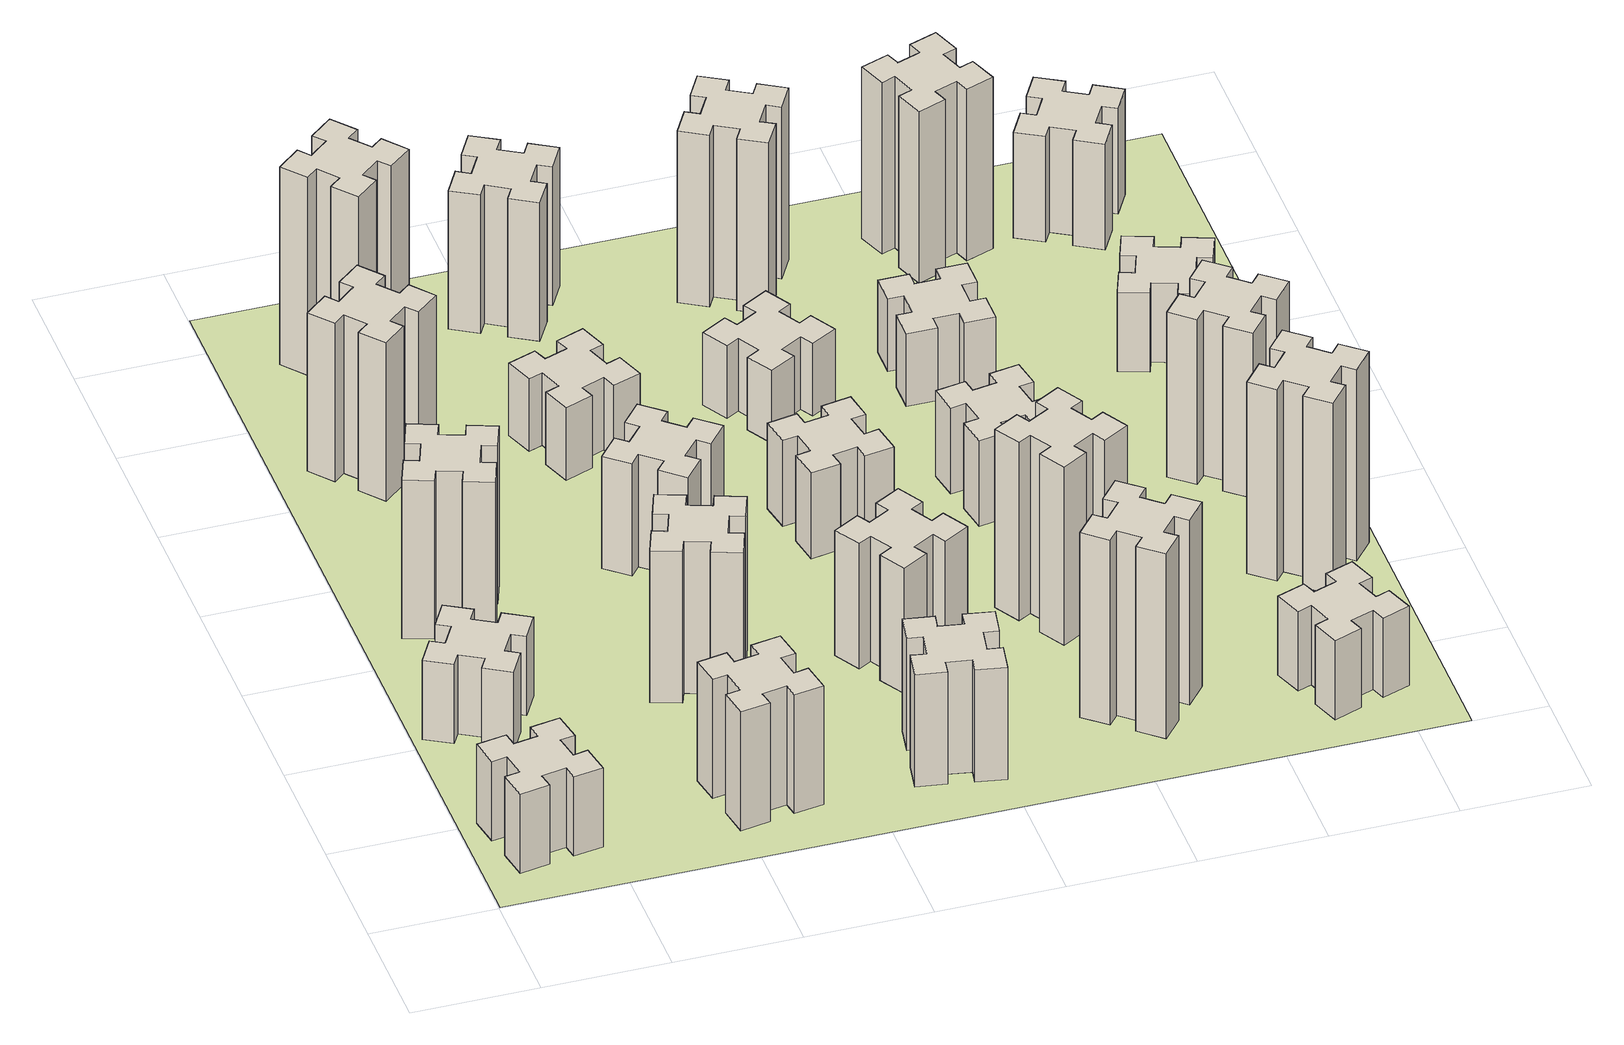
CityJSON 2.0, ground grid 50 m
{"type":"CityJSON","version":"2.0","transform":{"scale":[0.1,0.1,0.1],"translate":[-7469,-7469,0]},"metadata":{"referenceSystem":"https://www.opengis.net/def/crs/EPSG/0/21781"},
"CityObjects":{
"building1":{"type":"Building","attributes":{"class":"1000","function":"1000","usage":"1000","yearOfConstruction":2016,"roofType":"1000","measuredHeight":36,"storeysAboveGround":30,"storeysBelowGround":0},"geometry":[{"type":"Solid","lod":"1","boundaries":[[[[0,1,2,3,4,5,6,7,8,9,10,11,12,13,14,15,16,17,18,19]],[[17,16,20,21]],[[16,15,22,20]],[[15,14,23,22]],[[14,13,24,23]],[[13,12,25,24]],[[12,11,26,25]],[[11,10,27,26]],[[10,9,28,27]],[[9,8,29,28]],[[8,7,30,29]],[[7,6,31,30]],[[6,5,32,31]],[[5,4,33,32]],[[4,3,34,33]],[[3,2,35,34]],[[2,1,36,35]],[[1,0,37,36]],[[0,19,38,37]],[[19,18,39,38]],[[18,17,21,39]],[[24,25,26,27,28,29,30,31,32,33,34,35,36,37,38,39,21,20,22,23]]]]}]},
"building2":{"type":"Building","attributes":{"class":"1000","function":"1000","usage":"1000","yearOfConstruction":2016,"roofType":"1000","measuredHeight":36,"storeysAboveGround":30,"storeysBelowGround":0},"geometry":[{"type":"Solid","lod":"1","boundaries":[[[[40,41,42,43,44,45,46,47,48,49,50,51,52,53,54,55,56,57,58,59]],[[57,56,60,61]],[[56,55,62,60]],[[55,54,63,62]],[[54,53,64,63]],[[53,52,65,64]],[[52,51,66,65]],[[51,50,67,66]],[[50,49,68,67]],[[49,48,69,68]],[[48,47,70,69]],[[47,46,71,70]],[[46,45,72,71]],[[45,44,73,72]],[[44,43,74,73]],[[43,42,75,74]],[[42,41,76,75]],[[41,40,77,76]],[[40,59,78,77]],[[59,58,79,78]],[[58,57,61,79]],[[64,65,66,67,68,69,70,71,72,73,74,75,76,77,78,79,61,60,62,63]]]]}]},
"building3":{"type":"Building","attributes":{"class":"1000","function":"1000","usage":"1000","yearOfConstruction":2016,"roofType":"1000","measuredHeight":72,"storeysAboveGround":30,"storeysBelowGround":0},"geometry":[{"type":"Solid","lod":"1","boundaries":[[[[80,81,82,83,84,85,86,87,88,89,90,91,92,93,94,95,96,97,98,99]],[[97,96,100,101]],[[96,95,102,100]],[[95,94,103,102]],[[94,93,104,103]],[[93,92,105,104]],[[92,91,106,105]],[[91,90,107,106]],[[90,89,108,107]],[[89,88,109,108]],[[88,87,110,109]],[[87,86,111,110]],[[86,85,112,111]],[[85,84,113,112]],[[84,83,114,113]],[[83,82,115,114]],[[82,81,116,115]],[[81,80,117,116]],[[80,99,118,117]],[[99,98,119,118]],[[98,97,101,119]],[[104,105,106,107,108,109,110,111,112,113,114,115,116,117,118,119,101,100,102,103]]]]}]},
"building4":{"type":"Building","attributes":{"class":"1000","function":"1000","usage":"1000","yearOfConstruction":2016,"roofType":"1000","measuredHeight":72,"storeysAboveGround":30,"storeysBelowGround":0},"geometry":[{"type":"Solid","lod":"1","boundaries":[[[[120,121,122,123,124,125,126,127,128,129,130,131,132,133,134,135,136,137,138,139]],[[137,136,140,141]],[[136,135,142,140]],[[135,134,143,142]],[[134,133,144,143]],[[133,132,145,144]],[[132,131,146,145]],[[131,130,147,146]],[[130,129,148,147]],[[129,128,149,148]],[[128,127,150,149]],[[127,126,151,150]],[[126,125,152,151]],[[125,124,153,152]],[[124,123,154,153]],[[123,122,155,154]],[[122,121,156,155]],[[121,120,157,156]],[[120,139,158,157]],[[139,138,159,158]],[[138,137,141,159]],[[144,145,146,147,148,149,150,151,152,153,154,155,156,157,158,159,141,140,142,143]]]]}]},
"building5":{"type":"Building","attributes":{"class":"1000","function":"1000","usage":"1000","yearOfConstruction":2016,"roofType":"1000","measuredHeight":54,"storeysAboveGround":30,"storeysBelowGround":0},"geometry":[{"type":"Solid","lod":"1","boundaries":[[[[160,161,162,163,164,165,166,167,168,169,170,171,172,173,174,175,176,177,178,179]],[[177,176,180,181]],[[176,175,182,180]],[[175,174,183,182]],[[174,173,184,183]],[[173,172,185,184]],[[172,171,186,185]],[[171,170,187,186]],[[170,169,188,187]],[[169,168,189,188]],[[168,167,190,189]],[[167,166,191,190]],[[166,165,192,191]],[[165,164,193,192]],[[164,163,194,193]],[[163,162,195,194]],[[162,161,196,195]],[[161,160,197,196]],[[160,179,198,197]],[[179,178,199,198]],[[178,177,181,199]],[[184,185,186,187,188,189,190,191,192,193,194,195,196,197,198,199,181,180,182,183]]]]}]},
"building6":{"type":"Building","attributes":{"class":"1000","function":"1000","usage":"1000","yearOfConstruction":2016,"roofType":"1000","measuredHeight":69,"storeysAboveGround":30,"storeysBelowGround":0},"geometry":[{"type":"Solid","lod":"1","boundaries":[[[[200,201,202,203,204,205,206,207,208,209,210,211,212,213,214,215,216,217,218,219]],[[217,216,220,221]],[[216,215,222,220]],[[215,214,223,222]],[[214,213,224,223]],[[213,212,225,224]],[[212,211,226,225]],[[211,210,227,226]],[[210,209,228,227]],[[209,208,229,228]],[[208,207,230,229]],[[207,206,231,230]],[[206,205,232,231]],[[205,204,233,232]],[[204,203,234,233]],[[203,202,235,234]],[[202,201,236,235]],[[201,200,237,236]],[[200,219,238,237]],[[219,218,239,238]],[[218,217,221,239]],[[224,225,226,227,228,229,230,231,232,233,234,235,236,237,238,239,221,220,222,223]]]]}]},
"building7":{"type":"Building","attributes":{"class":"1000","function":"1000","usage":"1000","yearOfConstruction":2016,"roofType":"1000","measuredHeight":90,"storeysAboveGround":30,"storeysBelowGround":0},"geometry":[{"type":"Solid","lod":"1","boundaries":[[[[240,241,242,243,244,245,246,247,248,249,250,251,252,253,254,255,256,257,258,259]],[[257,256,260,261]],[[256,255,262,260]],[[255,254,263,262]],[[254,253,264,263]],[[253,252,265,264]],[[252,251,266,265]],[[251,250,267,266]],[[250,249,268,267]],[[249,248,269,268]],[[248,247,270,269]],[[247,246,271,270]],[[246,245,272,271]],[[245,244,273,272]],[[244,243,274,273]],[[243,242,275,274]],[[242,241,276,275]],[[241,240,277,276]],[[240,259,278,277]],[[259,258,279,278]],[[258,257,261,279]],[[264,265,266,267,268,269,270,271,272,273,274,275,276,277,278,279,261,260,262,263]]]]}]},
"building8":{"type":"Building","attributes":{"class":"1000","function":"1000","usage":"1000","yearOfConstruction":2016,"roofType":"1000","measuredHeight":51,"storeysAboveGround":30,"storeysBelowGround":0},"geometry":[{"type":"Solid","lod":"1","boundaries":[[[[280,281,282,283,284,285,286,287,288,289,290,291,292,293,294,295,296,297,298,299]],[[297,296,300,301]],[[296,295,302,300]],[[295,294,303,302]],[[294,293,304,303]],[[293,292,305,304]],[[292,291,306,305]],[[291,290,307,306]],[[290,289,308,307]],[[289,288,309,308]],[[288,287,310,309]],[[287,286,311,310]],[[286,285,312,311]],[[285,284,313,312]],[[284,283,314,313]],[[283,282,315,314]],[[282,281,316,315]],[[281,280,317,316]],[[280,299,318,317]],[[299,298,319,318]],[[298,297,301,319]],[[304,305,306,307,308,309,310,311,312,313,314,315,316,317,318,319,301,300,302,303]]]]}]},
"building9":{"type":"Building","attributes":{"class":"1000","function":"1000","usage":"1000","yearOfConstruction":2016,"roofType":"1000","measuredHeight":33,"storeysAboveGround":30,"storeysBelowGround":0},"geometry":[{"type":"Solid","lod":"1","boundaries":[[[[320,321,322,323,324,325,326,327,328,329,330,331,332,333,334,335,336,337,338,339]],[[337,336,340,341]],[[336,335,342,340]],[[335,334,343,342]],[[334,333,344,343]],[[333,332,345,344]],[[332,331,346,345]],[[331,330,347,346]],[[330,329,348,347]],[[329,328,349,348]],[[328,327,350,349]],[[327,326,351,350]],[[326,325,352,351]],[[325,324,353,352]],[[324,323,354,353]],[[323,322,355,354]],[[322,321,356,355]],[[321,320,357,356]],[[320,339,358,357]],[[339,338,359,358]],[[338,337,341,359]],[[344,345,346,347,348,349,350,351,352,353,354,355,356,357,358,359,341,340,342,343]]]]}]},
"building10":{"type":"Building","attributes":{"class":"1000","function":"1000","usage":"1000","yearOfConstruction":2016,"roofType":"1000","measuredHeight":51,"storeysAboveGround":30,"storeysBelowGround":0},"geometry":[{"type":"Solid","lod":"1","boundaries":[[[[360,361,362,363,364,365,366,367,368,369,370,371,372,373,374,375,376,377,378,379]],[[377,376,380,381]],[[376,375,382,380]],[[375,374,383,382]],[[374,373,384,383]],[[373,372,385,384]],[[372,371,386,385]],[[371,370,387,386]],[[370,369,388,387]],[[369,368,389,388]],[[368,367,390,389]],[[367,366,391,390]],[[366,365,392,391]],[[365,364,393,392]],[[364,363,394,393]],[[363,362,395,394]],[[362,361,396,395]],[[361,360,397,396]],[[360,379,398,397]],[[379,378,399,398]],[[378,377,381,399]],[[384,385,386,387,388,389,390,391,392,393,394,395,396,397,398,399,381,380,382,383]]]]}]},
"building11":{"type":"Building","attributes":{"class":"1000","function":"1000","usage":"1000","yearOfConstruction":2016,"roofType":"1000","measuredHeight":63,"storeysAboveGround":30,"storeysBelowGround":0},"geometry":[{"type":"Solid","lod":"1","boundaries":[[[[400,401,402,403,404,405,406,407,408,409,410,411,412,413,414,415,416,417,418,419]],[[417,416,420,421]],[[416,415,422,420]],[[415,414,423,422]],[[414,413,424,423]],[[413,412,425,424]],[[412,411,426,425]],[[411,410,427,426]],[[410,409,428,427]],[[409,408,429,428]],[[408,407,430,429]],[[407,406,431,430]],[[406,405,432,431]],[[405,404,433,432]],[[404,403,434,433]],[[403,402,435,434]],[[402,401,436,435]],[[401,400,437,436]],[[400,419,438,437]],[[419,418,439,438]],[[418,417,421,439]],[[424,425,426,427,428,429,430,431,432,433,434,435,436,437,438,439,421,420,422,423]]]]}]},
"building12":{"type":"Building","attributes":{"class":"1000","function":"1000","usage":"1000","yearOfConstruction":2016,"roofType":"1000","measuredHeight":57,"storeysAboveGround":30,"storeysBelowGround":0},"geometry":[{"type":"Solid","lod":"1","boundaries":[[[[440,441,442,443,444,445,446,447,448,449,450,451,452,453,454,455,456,457,458,459]],[[457,456,460,461]],[[456,455,462,460]],[[455,454,463,462]],[[454,453,464,463]],[[453,452,465,464]],[[452,451,466,465]],[[451,450,467,466]],[[450,449,468,467]],[[449,448,469,468]],[[448,447,470,469]],[[447,446,471,470]],[[446,445,472,471]],[[445,444,473,472]],[[444,443,474,473]],[[443,442,475,474]],[[442,441,476,475]],[[441,440,477,476]],[[440,459,478,477]],[[459,458,479,478]],[[458,457,461,479]],[[464,465,466,467,468,469,470,471,472,473,474,475,476,477,478,479,461,460,462,463]]]]}]},
"building13":{"type":"Building","attributes":{"class":"1000","function":"1000","usage":"1000","yearOfConstruction":2016,"roofType":"1000","measuredHeight":39,"storeysAboveGround":30,"storeysBelowGround":0},"geometry":[{"type":"Solid","lod":"1","boundaries":[[[[480,481,482,483,484,485,486,487,488,489,490,491,492,493,494,495,496,497,498,499]],[[497,496,500,501]],[[496,495,502,500]],[[495,494,503,502]],[[494,493,504,503]],[[493,492,505,504]],[[492,491,506,505]],[[491,490,507,506]],[[490,489,508,507]],[[489,488,509,508]],[[488,487,510,509]],[[487,486,511,510]],[[486,485,512,511]],[[485,484,513,512]],[[484,483,514,513]],[[483,482,515,514]],[[482,481,516,515]],[[481,480,517,516]],[[480,499,518,517]],[[499,498,519,518]],[[498,497,501,519]],[[504,505,506,507,508,509,510,511,512,513,514,515,516,517,518,519,501,500,502,503]]]]}]},
"building14":{"type":"Building","attributes":{"class":"1000","function":"1000","usage":"1000","yearOfConstruction":2016,"roofType":"1000","measuredHeight":33,"storeysAboveGround":30,"storeysBelowGround":0},"geometry":[{"type":"Solid","lod":"1","boundaries":[[[[520,521,522,523,524,525,526,527,528,529,530,531,532,533,534,535,536,537,538,539]],[[537,536,540,541]],[[536,535,542,540]],[[535,534,543,542]],[[534,533,544,543]],[[533,532,545,544]],[[532,531,546,545]],[[531,530,547,546]],[[530,529,548,547]],[[529,528,549,548]],[[528,527,550,549]],[[527,526,551,550]],[[526,525,552,551]],[[525,524,553,552]],[[524,523,554,553]],[[523,522,555,554]],[[522,521,556,555]],[[521,520,557,556]],[[520,539,558,557]],[[539,538,559,558]],[[538,537,541,559]],[[544,545,546,547,548,549,550,551,552,553,554,555,556,557,558,559,541,540,542,543]]]]}]},
"building15":{"type":"Building","attributes":{"class":"1000","function":"1000","usage":"1000","yearOfConstruction":2016,"roofType":"1000","measuredHeight":84,"storeysAboveGround":30,"storeysBelowGround":0},"geometry":[{"type":"Solid","lod":"1","boundaries":[[[[560,561,562,563,564,565,566,567,568,569,570,571,572,573,574,575,576,577,578,579]],[[577,576,580,581]],[[576,575,582,580]],[[575,574,583,582]],[[574,573,584,583]],[[573,572,585,584]],[[572,571,586,585]],[[571,570,587,586]],[[570,569,588,587]],[[569,568,589,588]],[[568,567,590,589]],[[567,566,591,590]],[[566,565,592,591]],[[565,564,593,592]],[[564,563,594,593]],[[563,562,595,594]],[[562,561,596,595]],[[561,560,597,596]],[[560,579,598,597]],[[579,578,599,598]],[[578,577,581,599]],[[584,585,586,587,588,589,590,591,592,593,594,595,596,597,598,599,581,580,582,583]]]]}]},
"building16":{"type":"Building","attributes":{"class":"1000","function":"1000","usage":"1000","yearOfConstruction":2016,"roofType":"1000","measuredHeight":81,"storeysAboveGround":30,"storeysBelowGround":0},"geometry":[{"type":"Solid","lod":"1","boundaries":[[[[600,601,602,603,604,605,606,607,608,609,610,611,612,613,614,615,616,617,618,619]],[[617,616,620,621]],[[616,615,622,620]],[[615,614,623,622]],[[614,613,624,623]],[[613,612,625,624]],[[612,611,626,625]],[[611,610,627,626]],[[610,609,628,627]],[[609,608,629,628]],[[608,607,630,629]],[[607,606,631,630]],[[606,605,632,631]],[[605,604,633,632]],[[604,603,634,633]],[[603,602,635,634]],[[602,601,636,635]],[[601,600,637,636]],[[600,619,638,637]],[[619,618,639,638]],[[618,617,621,639]],[[624,625,626,627,628,629,630,631,632,633,634,635,636,637,638,639,621,620,622,623]]]]}]},
"building17":{"type":"Building","attributes":{"class":"1000","function":"1000","usage":"1000","yearOfConstruction":2016,"roofType":"1000","measuredHeight":78,"storeysAboveGround":30,"storeysBelowGround":0},"geometry":[{"type":"Solid","lod":"1","boundaries":[[[[640,641,642,643,644,645,646,647,648,649,650,651,652,653,654,655,656,657,658,659]],[[657,656,660,661]],[[656,655,662,660]],[[655,654,663,662]],[[654,653,664,663]],[[653,652,665,664]],[[652,651,666,665]],[[651,650,667,666]],[[650,649,668,667]],[[649,648,669,668]],[[648,647,670,669]],[[647,646,671,670]],[[646,645,672,671]],[[645,644,673,672]],[[644,643,674,673]],[[643,642,675,674]],[[642,641,676,675]],[[641,640,677,676]],[[640,659,678,677]],[[659,658,679,678]],[[658,657,661,679]],[[664,665,666,667,668,669,670,671,672,673,674,675,676,677,678,679,661,660,662,663]]]]}]},
"building18":{"type":"Building","attributes":{"class":"1000","function":"1000","usage":"1000","yearOfConstruction":2016,"roofType":"1000","measuredHeight":39,"storeysAboveGround":30,"storeysBelowGround":0},"geometry":[{"type":"Solid","lod":"1","boundaries":[[[[680,681,682,683,684,685,686,687,688,689,690,691,692,693,694,695,696,697,698,699]],[[697,696,700,701]],[[696,695,702,700]],[[695,694,703,702]],[[694,693,704,703]],[[693,692,705,704]],[[692,691,706,705]],[[691,690,707,706]],[[690,689,708,707]],[[689,688,709,708]],[[688,687,710,709]],[[687,686,711,710]],[[686,685,712,711]],[[685,684,713,712]],[[684,683,714,713]],[[683,682,715,714]],[[682,681,716,715]],[[681,680,717,716]],[[680,699,718,717]],[[699,698,719,718]],[[698,697,701,719]],[[704,705,706,707,708,709,710,711,712,713,714,715,716,717,718,719,701,700,702,703]]]]}]},
"building19":{"type":"Building","attributes":{"class":"1000","function":"1000","usage":"1000","yearOfConstruction":2016,"roofType":"1000","measuredHeight":33,"storeysAboveGround":30,"storeysBelowGround":0},"geometry":[{"type":"Solid","lod":"1","boundaries":[[[[720,721,722,723,724,725,726,727,728,729,730,731,732,733,734,735,736,737,738,739]],[[737,736,740,741]],[[736,735,742,740]],[[735,734,743,742]],[[734,733,744,743]],[[733,732,745,744]],[[732,731,746,745]],[[731,730,747,746]],[[730,729,748,747]],[[729,728,749,748]],[[728,727,750,749]],[[727,726,751,750]],[[726,725,752,751]],[[725,724,753,752]],[[724,723,754,753]],[[723,722,755,754]],[[722,721,756,755]],[[721,720,757,756]],[[720,739,758,757]],[[739,738,759,758]],[[738,737,741,759]],[[744,745,746,747,748,749,750,751,752,753,754,755,756,757,758,759,741,740,742,743]]]]}]},
"building20":{"type":"Building","attributes":{"class":"1000","function":"1000","usage":"1000","yearOfConstruction":2016,"roofType":"1000","measuredHeight":36,"storeysAboveGround":30,"storeysBelowGround":0},"geometry":[{"type":"Solid","lod":"1","boundaries":[[[[760,761,762,763,764,765,766,767,768,769,770,771,772,773,774,775,776,777,778,779]],[[777,776,780,781]],[[776,775,782,780]],[[775,774,783,782]],[[774,773,784,783]],[[773,772,785,784]],[[772,771,786,785]],[[771,770,787,786]],[[770,769,788,787]],[[769,768,789,788]],[[768,767,790,789]],[[767,766,791,790]],[[766,765,792,791]],[[765,764,793,792]],[[764,763,794,793]],[[763,762,795,794]],[[762,761,796,795]],[[761,760,797,796]],[[760,779,798,797]],[[779,778,799,798]],[[778,777,781,799]],[[784,785,786,787,788,789,790,791,792,793,794,795,796,797,798,799,781,780,782,783]]]]}]},
"building21":{"type":"Building","attributes":{"class":"1000","function":"1000","usage":"1000","yearOfConstruction":2016,"roofType":"1000","measuredHeight":78,"storeysAboveGround":30,"storeysBelowGround":0},"geometry":[{"type":"Solid","lod":"1","boundaries":[[[[800,801,802,803,804,805,806,807,808,809,810,811,812,813,814,815,816,817,818,819]],[[817,816,820,821]],[[816,815,822,820]],[[815,814,823,822]],[[814,813,824,823]],[[813,812,825,824]],[[812,811,826,825]],[[811,810,827,826]],[[810,809,828,827]],[[809,808,829,828]],[[808,807,830,829]],[[807,806,831,830]],[[806,805,832,831]],[[805,804,833,832]],[[804,803,834,833]],[[803,802,835,834]],[[802,801,836,835]],[[801,800,837,836]],[[800,819,838,837]],[[819,818,839,838]],[[818,817,821,839]],[[824,825,826,827,828,829,830,831,832,833,834,835,836,837,838,839,821,820,822,823]]]]}]},
"building22":{"type":"Building","attributes":{"class":"1000","function":"1000","usage":"1000","yearOfConstruction":2016,"roofType":"1000","measuredHeight":87,"storeysAboveGround":30,"storeysBelowGround":0},"geometry":[{"type":"Solid","lod":"1","boundaries":[[[[840,841,842,843,844,845,846,847,848,849,850,851,852,853,854,855,856,857,858,859]],[[857,856,860,861]],[[856,855,862,860]],[[855,854,863,862]],[[854,853,864,863]],[[853,852,865,864]],[[852,851,866,865]],[[851,850,867,866]],[[850,849,868,867]],[[849,848,869,868]],[[848,847,870,869]],[[847,846,871,870]],[[846,845,872,871]],[[845,844,873,872]],[[844,843,874,873]],[[843,842,875,874]],[[842,841,876,875]],[[841,840,877,876]],[[840,859,878,877]],[[859,858,879,878]],[[858,857,861,879]],[[864,865,866,867,868,869,870,871,872,873,874,875,876,877,878,879,861,860,862,863]]]]}]},
"building23":{"type":"Building","attributes":{"class":"1000","function":"1000","usage":"1000","yearOfConstruction":2016,"roofType":"1000","measuredHeight":75,"storeysAboveGround":30,"storeysBelowGround":0},"geometry":[{"type":"Solid","lod":"1","boundaries":[[[[880,881,882,883,884,885,886,887,888,889,890,891,892,893,894,895,896,897,898,899]],[[897,896,900,901]],[[896,895,902,900]],[[895,894,903,902]],[[894,893,904,903]],[[893,892,905,904]],[[892,891,906,905]],[[891,890,907,906]],[[890,889,908,907]],[[889,888,909,908]],[[888,887,910,909]],[[887,886,911,910]],[[886,885,912,911]],[[885,884,913,912]],[[884,883,914,913]],[[883,882,915,914]],[[882,881,916,915]],[[881,880,917,916]],[[880,899,918,917]],[[899,898,919,918]],[[898,897,901,919]],[[904,905,906,907,908,909,910,911,912,913,914,915,916,917,918,919,901,900,902,903]]]]}]},
"building24":{"type":"Building","attributes":{"class":"1000","function":"1000","usage":"1000","yearOfConstruction":2016,"roofType":"1000","measuredHeight":36,"storeysAboveGround":30,"storeysBelowGround":0},"geometry":[{"type":"Solid","lod":"1","boundaries":[[[[920,921,922,923,924,925,926,927,928,929,930,931,932,933,934,935,936,937,938,939]],[[937,936,940,941]],[[936,935,942,940]],[[935,934,943,942]],[[934,933,944,943]],[[933,932,945,944]],[[932,931,946,945]],[[931,930,947,946]],[[930,929,948,947]],[[929,928,949,948]],[[928,927,950,949]],[[927,926,951,950]],[[926,925,952,951]],[[925,924,953,952]],[[924,923,954,953]],[[923,922,955,954]],[[922,921,956,955]],[[921,920,957,956]],[[920,939,958,957]],[[939,938,959,958]],[[938,937,941,959]],[[944,945,946,947,948,949,950,951,952,953,954,955,956,957,958,959,941,940,942,943]]]]}]},
"building25":{"type":"Building","attributes":{"class":"1000","function":"1000","usage":"1000","yearOfConstruction":2016,"roofType":"1000","measuredHeight":48,"storeysAboveGround":30,"storeysBelowGround":0},"geometry":[{"type":"Solid","lod":"1","boundaries":[[[[960,961,962,963,964,965,966,967,968,969,970,971,972,973,974,975,976,977,978,979]],[[977,976,980,981]],[[976,975,982,980]],[[975,974,983,982]],[[974,973,984,983]],[[973,972,985,984]],[[972,971,986,985]],[[971,970,987,986]],[[970,969,988,987]],[[969,968,989,988]],[[968,967,990,989]],[[967,966,991,990]],[[966,965,992,991]],[[965,964,993,992]],[[964,963,994,993]],[[963,962,995,994]],[[962,961,996,995]],[[961,960,997,996]],[[960,979,998,997]],[[979,978,999,998]],[[978,977,981,999]],[[984,985,986,987,988,989,990,991,992,993,994,995,996,997,998,999,981,980,982,983]]]]}]},
"landuse1":{"type":"LandUse","attributes":{"name":"plot1","function":"1010"},"geometry":[{"type":"MultiSurface","lod":"1","boundaries":[[[1000,1001,1002,1003]]]}]}
},
"vertices":[
[392,345,0],[375,444,0],[434,454,0],[413,572,0],[295,551,0],[305,492,0],[207,475,0],[197,534,0],[78,513,0],[99,395,0],[158,405,0],[176,307,0],[117,297,0],[137,178,0],[256,199,0],[245,258,0],[344,276,0],[354,217,0],[472,237,0],[451,356,0],[344,276,360],[354,217,360],[245,258,360],[256,199,360],[137,178,360],[117,297,360],[176,307,360],[158,405,360],[99,395,360],[78,513,360],[197,534,360],[207,475,360],[305,492,360],[295,551,360],[413,572,360],[434,454,360],[375,444,360],[392,345,360],[451,356,360],[472,237,360],
[205,1214,0],[155,1127,0],[103,1157,0],[43,1053,0],[147,993,0],[177,1045,0],[264,995,0],[234,943,0],[338,883,0],[398,987,0],[346,1017,0],[396,1104,0],[448,1074,0],[508,1178,0],[404,1238,0],[374,1186,0],[287,1236,0],[317,1288,0],[213,1348,0],[153,1244,0],[287,1236,360],[317,1288,360],[374,1186,360],[404,1238,360],[508,1178,360],[448,1074,360],[396,1104,360],[346,1017,360],[398,987,360],[338,883,360],[234,943,360],[264,995,360],[177,1045,360],[147,993,360],[43,1053,360],[103,1157,360],[155,1127,360],[205,1214,360],[153,1244,360],[213,1348,360],
[291,1669,0],[385,1635,0],[364,1579,0],[477,1537,0],[518,1650,0],[462,1671,0],[496,1765,0],[552,1744,0],[593,1857,0],[480,1898,0],[460,1842,0],[366,1876,0],[387,1932,0],[274,1973,0],[233,1860,0],[289,1840,0],[255,1746,0],[199,1767,0],[157,1654,0],[270,1613,0],[255,1746,720],[199,1767,720],[289,1840,720],[233,1860,720],[274,1973,720],[387,1932,720],[366,1876,720],[460,1842,720],[480,1898,720],[593,1857,720],[552,1744,720],[496,1765,720],[462,1671,720],[518,1650,720],[477,1537,720],[364,1579,720],[385,1635,720],[291,1669,720],[270,1613,720],[157,1654,720],
[259,2663,0],[323,2586,0],[277,2548,0],[354,2456,0],[446,2533,0],[408,2579,0],[484,2643,0],[523,2597,0],[615,2674,0],[538,2766,0],[492,2728,0],[427,2804,0],[473,2843,0],[396,2935,0],[304,2858,0],[343,2812,0],[266,2747,0],[228,2793,0],[136,2716,0],[213,2624,0],[266,2747,720],[228,2793,720],[343,2812,720],[304,2858,720],[396,2935,720],[473,2843,720],[427,2804,720],[492,2728,720],[538,2766,720],[615,2674,720],[523,2597,720],[484,2643,720],[408,2579,720],[446,2533,720],[354,2456,720],[277,2548,720],[323,2586,720],[259,2663,720],[213,2624,720],[136,2716,720],
[998,405,0],[1016,307,0],[957,297,0],[977,178,0],[1096,199,0],[1085,258,0],[1184,276,0],[1194,217,0],[1312,237,0],[1291,356,0],[1232,345,0],[1215,444,0],[1274,454,0],[1253,572,0],[1135,551,0],[1145,492,0],[1047,475,0],[1037,534,0],[918,513,0],[939,395,0],[1047,475,540],[1037,534,540],[1145,492,540],[1135,551,540],[1253,572,540],[1274,454,540],[1215,444,540],[1232,345,540],[1291,356,540],[1312,237,540],[1194,217,540],[1184,276,540],[1085,258,540],[1096,199,540],[977,178,540],[957,297,540],[1016,307,540],[998,405,540],[939,395,540],[918,513,540],
[1200,1202,0],[1106,1236,0],[1127,1292,0],[1014,1333,0],[973,1220,0],[1029,1200,0],[995,1106,0],[939,1127,0],[897,1014,0],[1010,973,0],[1031,1029,0],[1125,995,0],[1104,939,0],[1217,897,0],[1258,1010,0],[1202,1031,0],[1236,1125,0],[1292,1104,0],[1333,1217,0],[1220,1258,0],[1236,1125,690],[1292,1104,690],[1202,1031,690],[1258,1010,690],[1217,897,690],[1104,939,690],[1125,995,690],[1031,1029,690],[1010,973,690],[897,1014,690],[939,1127,690],[995,1106,690],[1029,1200,690],[973,1220,690],[1014,1333,690],[1127,1292,690],[1106,1236,690],[1200,1202,690],[1220,1258,690],[1333,1217,690],
[443,3452,0],[366,3387,0],[328,3433,0],[236,3356,0],[313,3264,0],[359,3303,0],[423,3226,0],[377,3188,0],[454,3096,0],[546,3173,0],[508,3219,0],[584,3283,0],[623,3237,0],[715,3314,0],[638,3406,0],[592,3368,0],[527,3444,0],[573,3483,0],[496,3575,0],[404,3498,0],[527,3444,900],[573,3483,900],[592,3368,900],[638,3406,900],[715,3314,900],[623,3237,900],[584,3283,900],[508,3219,900],[546,3173,900],[454,3096,900],[377,3188,900],[423,3226,900],[359,3303,900],[313,3264,900],[236,3356,900],[328,3433,900],[366,3387,900],[443,3452,900],[404,3498,900],[496,3575,900],
[1163,1964,0],[1099,1888,0],[1053,1926,0],[976,1834,0],[1068,1757,0],[1106,1803,0],[1183,1739,0],[1144,1693,0],[1236,1616,0],[1313,1708,0],[1267,1746,0],[1332,1823,0],[1378,1784,0],[1455,1876,0],[1363,1953,0],[1324,1907,0],[1248,1972,0],[1286,2018,0],[1194,2095,0],[1117,2003,0],[1248,1972,510],[1286,2018,510],[1324,1907,510],[1363,1953,510],[1455,1876,510],[1378,1784,510],[1332,1823,510],[1267,1746,510],[1313,1708,510],[1236,1616,510],[1144,1693,510],[1183,1739,510],[1106,1803,510],[1068,1757,510],[976,1834,510],[1053,1926,510],[1099,1888,510],[1163,1964,510],[1117,2003,510],[1194,2095,510],
[1236,2586,0],[1202,2680,0],[1258,2700,0],[1217,2813,0],[1104,2772,0],[1125,2716,0],[1031,2682,0],[1010,2738,0],[897,2697,0],[939,2584,0],[995,2605,0],[1029,2511,0],[973,2490,0],[1014,2377,0],[1127,2419,0],[1106,2475,0],[1200,2509,0],[1220,2453,0],[1333,2494,0],[1292,2607,0],[1200,2509,330],[1220,2453,330],[1106,2475,330],[1127,2419,330],[1014,2377,330],[973,2490,330],[1029,2511,330],[995,2605,330],[939,2584,330],[897,2697,330],[1010,2738,330],[1031,2682,330],[1125,2716,330],[1104,2772,330],[1217,2813,330],[1258,2700,330],[1202,2680,330],[1236,2586,330],[1292,2607,330],[1333,2494,330],
[1787,276,0],[1885,258,0],[1875,199,0],[1993,178,0],[2014,297,0],[1955,307,0],[1972,405,0],[2031,395,0],[2052,513,0],[1934,534,0],[1924,475,0],[1825,492,0],[1836,551,0],[1717,572,0],[1697,454,0],[1756,444,0],[1738,345,0],[1679,356,0],[1658,237,0],[1777,217,0],[1738,345,510],[1679,356,510],[1756,444,510],[1697,454,510],[1717,572,510],[1836,551,510],[1825,492,510],[1924,475,510],[1934,534,510],[2052,513,510],[2031,395,510],[1972,405,510],[1955,307,510],[2014,297,510],[1993,178,510],[1875,199,510],[1885,258,510],[1787,276,510],[1777,217,510],[1658,237,510],
[1045,3534,0],[995,3447,0],[943,3477,0],[883,3373,0],[987,3313,0],[1017,3365,0],[1104,3315,0],[1074,3263,0],[1178,3203,0],[1238,3307,0],[1186,3337,0],[1236,3424,0],[1288,3394,0],[1348,3498,0],[1244,3558,0],[1214,3506,0],[1127,3556,0],[1157,3608,0],[1053,3668,0],[993,3564,0],[1127,3556,630],[1157,3608,630],[1214,3506,630],[1244,3558,630],[1348,3498,630],[1288,3394,630],[1236,3424,630],[1186,3337,630],[1238,3307,630],[1178,3203,630],[1074,3263,630],[1104,3315,630],[1017,3365,630],[987,3313,630],[883,3373,630],[943,3477,630],[995,3447,630],[1045,3534,630],[993,3564,630],[1053,3668,630],
[1867,895,0],[1954,945,0],[1984,893,0],[2088,953,0],[2028,1057,0],[1976,1027,0],[1926,1114,0],[1978,1144,0],[1918,1248,0],[1814,1188,0],[1844,1136,0],[1757,1086,0],[1727,1138,0],[1623,1078,0],[1683,974,0],[1735,1004,0],[1785,917,0],[1733,887,0],[1793,783,0],[1897,843,0],[1785,917,570],[1733,887,570],[1735,1004,570],[1683,974,570],[1623,1078,570],[1727,1138,570],[1757,1086,570],[1844,1136,570],[1814,1188,570],[1918,1248,570],[1978,1144,570],[1926,1114,570],[1976,1027,570],[2028,1057,570],[2088,953,570],[1984,893,570],[1954,945,570],[1867,895,570],[1897,843,570],[1793,783,570],
[1972,1825,0],[1955,1924,0],[2014,1934,0],[1993,2052,0],[1875,2031,0],[1885,1972,0],[1787,1955,0],[1777,2014,0],[1658,1993,0],[1679,1875,0],[1738,1885,0],[1756,1787,0],[1697,1777,0],[1717,1658,0],[1836,1679,0],[1825,1738,0],[1924,1756,0],[1934,1697,0],[2052,1717,0],[2031,1836,0],[1924,1756,390],[1934,1697,390],[1825,1738,390],[1836,1679,390],[1717,1658,390],[1697,1777,390],[1756,1787,390],[1738,1885,390],[1679,1875,390],[1658,1993,390],[1777,2014,390],[1787,1955,390],[1885,1972,390],[1875,2031,390],[1993,2052,390],[2014,1934,390],[1955,1924,390],[1972,1825,390],[2031,1836,390],[2052,1717,390],
[1735,2584,0],[1785,2497,0],[1733,2467,0],[1793,2363,0],[1897,2423,0],[1867,2475,0],[1954,2525,0],[1984,2473,0],[2088,2533,0],[2028,2637,0],[1976,2607,0],[1926,2694,0],[1978,2724,0],[1918,2828,0],[1814,2768,0],[1844,2716,0],[1757,2666,0],[1727,2718,0],[1623,2658,0],[1683,2554,0],[1757,2666,330],[1727,2718,330],[1844,2716,330],[1814,2768,330],[1918,2828,330],[1978,2724,330],[1926,2694,330],[1976,2607,330],[2028,2637,330],[2088,2533,330],[1984,2473,330],[1954,2525,330],[1867,2475,330],[1897,2423,330],[1793,2363,330],[1733,2467,330],[1785,2497,330],[1735,2584,330],[1683,2554,330],[1623,2658,330],
[2486,423,0],[2563,359,0],[2524,313,0],[2616,236,0],[2693,328,0],[2647,366,0],[2712,443,0],[2758,404,0],[2835,496,0],[2743,573,0],[2704,527,0],[2628,592,0],[2666,638,0],[2574,715,0],[2497,623,0],[2543,584,0],[2479,508,0],[2433,546,0],[2356,454,0],[2448,377,0],[2479,508,840],[2433,546,840],[2543,584,840],[2497,623,840],[2574,715,840],[2666,638,840],[2628,592,840],[2704,527,840],[2743,573,840],[2835,496,840],[2758,404,840],[2712,443,840],[2647,366,840],[2693,328,840],[2616,236,840],[2524,313,840],[2563,359,840],[2486,423,840],[2448,377,840],[2356,454,840],
[2616,1127,0],[2566,1214,0],[2618,1244,0],[2558,1348,0],[2454,1288,0],[2484,1236,0],[2397,1186,0],[2367,1238,0],[2263,1178,0],[2323,1074,0],[2375,1104,0],[2425,1017,0],[2373,987,0],[2433,883,0],[2537,943,0],[2507,995,0],[2594,1045,0],[2624,993,0],[2728,1053,0],[2668,1157,0],[2594,1045,810],[2624,993,810],[2507,995,810],[2537,943,810],[2433,883,810],[2373,987,810],[2425,1017,810],[2375,1104,810],[2323,1074,810],[2263,1178,810],[2367,1238,810],[2397,1186,810],[2484,1236,810],[2454,1288,810],[2558,1348,810],[2618,1244,810],[2566,1214,810],[2616,1127,810],[2668,1157,810],[2728,1053,810],
[1885,3434,0],[1835,3347,0],[1783,3377,0],[1723,3273,0],[1827,3213,0],[1857,3265,0],[1944,3215,0],[1914,3163,0],[2018,3103,0],[2078,3207,0],[2026,3237,0],[2076,3324,0],[2128,3294,0],[2188,3398,0],[2084,3458,0],[2054,3406,0],[1967,3456,0],[1997,3508,0],[1893,3568,0],[1833,3464,0],[1967,3456,780],[1997,3508,780],[2054,3406,780],[2084,3458,780],[2188,3398,780],[2128,3294,780],[2076,3324,780],[2026,3237,780],[2078,3207,780],[2018,3103,780],[1914,3163,780],[1944,3215,780],[1857,3265,780],[1827,3213,780],[1723,3273,780],[1783,3377,780],[1835,3347,780],[1885,3434,780],[1833,3464,780],[1893,3568,780],
[2525,1972,0],[2427,1955,0],[2417,2014,0],[2298,1993,0],[2319,1875,0],[2378,1885,0],[2396,1787,0],[2337,1777,0],[2357,1658,0],[2476,1679,0],[2465,1738,0],[2564,1756,0],[2574,1697,0],[2692,1717,0],[2671,1836,0],[2612,1825,0],[2595,1924,0],[2654,1934,0],[2633,2052,0],[2515,2031,0],[2595,1924,390],[2654,1934,390],[2612,1825,390],[2671,1836,390],[2692,1717,390],[2574,1697,390],[2564,1756,390],[2465,1738,390],[2476,1679,390],[2357,1658,390],[2337,1777,390],[2396,1787,390],[2378,1885,390],[2319,1875,390],[2298,1993,390],[2417,2014,390],[2427,1955,390],[2525,1972,390],[2515,2031,390],[2633,2052,390],
[2385,2645,0],[2385,2545,0],[2325,2545,0],[2325,2425,0],[2445,2425,0],[2445,2485,0],[2545,2485,0],[2545,2425,0],[2665,2425,0],[2665,2545,0],[2605,2545,0],[2605,2645,0],[2665,2645,0],[2665,2765,0],[2545,2765,0],[2545,2705,0],[2445,2705,0],[2445,2765,0],[2325,2765,0],[2325,2645,0],[2445,2705,330],[2445,2765,330],[2545,2705,330],[2545,2765,330],[2665,2765,330],[2665,2645,330],[2605,2645,330],[2605,2545,330],[2665,2545,330],[2665,2425,330],[2545,2425,330],[2545,2485,330],[2445,2485,330],[2445,2425,330],[2325,2425,330],[2325,2545,330],[2385,2545,330],[2385,2645,330],[2325,2645,330],[2325,2765,330],
[3326,255,0],[3420,289,0],[3440,233,0],[3553,274,0],[3512,387,0],[3456,366,0],[3422,460,0],[3478,480,0],[3437,593,0],[3324,552,0],[3345,496,0],[3251,462,0],[3230,518,0],[3117,477,0],[3159,364,0],[3215,385,0],[3249,291,0],[3193,270,0],[3234,157,0],[3347,199,0],[3249,291,360],[3193,270,360],[3215,385,360],[3159,364,360],[3117,477,360],[3230,518,360],[3251,462,360],[3345,496,360],[3324,552,360],[3437,593,360],[3478,480,360],[3422,460,360],[3456,366,360],[3512,387,360],[3553,274,360],[3440,233,360],[3420,289,360],[3326,255,360],[3347,199,360],[3234,157,360],
[2686,3215,0],[2780,3249,0],[2800,3193,0],[2913,3234,0],[2872,3347,0],[2816,3326,0],[2782,3420,0],[2838,3440,0],[2797,3553,0],[2684,3512,0],[2705,3456,0],[2611,3422,0],[2590,3478,0],[2477,3437,0],[2519,3324,0],[2575,3345,0],[2609,3251,0],[2553,3230,0],[2594,3117,0],[2707,3159,0],[2609,3251,780],[2553,3230,780],[2575,3345,780],[2519,3324,780],[2477,3437,780],[2590,3478,780],[2611,3422,780],[2705,3456,780],[2684,3512,780],[2797,3553,780],[2838,3440,780],[2782,3420,780],[2816,3326,780],[2872,3347,780],[2913,3234,780],[2800,3193,780],[2780,3249,780],[2686,3215,780],[2707,3159,780],[2594,3117,780],
[3487,1006,0],[3552,1083,0],[3598,1044,0],[3675,1136,0],[3583,1213,0],[3544,1167,0],[3468,1232,0],[3506,1278,0],[3414,1355,0],[3337,1263,0],[3383,1224,0],[3319,1148,0],[3273,1186,0],[3196,1094,0],[3288,1017,0],[3326,1063,0],[3403,999,0],[3364,953,0],[3456,876,0],[3533,968,0],[3403,999,870],[3364,953,870],[3326,1063,870],[3288,1017,870],[3196,1094,870],[3273,1186,870],[3319,1148,870],[3383,1224,870],[3337,1263,870],[3414,1355,870],[3506,1278,870],[3468,1232,870],[3544,1167,870],[3583,1213,870],[3675,1136,870],[3598,1044,870],[3552,1083,870],[3487,1006,870],[3533,968,870],[3456,876,870],
[3226,1703,0],[3303,1639,0],[3264,1593,0],[3356,1516,0],[3433,1608,0],[3387,1646,0],[3452,1723,0],[3498,1684,0],[3575,1776,0],[3483,1853,0],[3444,1807,0],[3368,1872,0],[3406,1918,0],[3314,1995,0],[3237,1903,0],[3283,1864,0],[3219,1788,0],[3173,1826,0],[3096,1734,0],[3188,1657,0],[3219,1788,750],[3173,1826,750],[3283,1864,750],[3237,1903,750],[3314,1995,750],[3406,1918,750],[3368,1872,750],[3444,1807,750],[3483,1853,750],[3575,1776,750],[3498,1684,750],[3452,1723,750],[3387,1646,750],[3433,1608,750],[3356,1516,750],[3264,1593,750],[3303,1639,750],[3226,1703,750],[3188,1657,750],[3096,1734,750],
[3249,2580,0],[3215,2486,0],[3159,2507,0],[3117,2394,0],[3230,2353,0],[3251,2409,0],[3345,2375,0],[3324,2319,0],[3437,2277,0],[3478,2390,0],[3422,2411,0],[3456,2505,0],[3512,2484,0],[3553,2597,0],[3440,2638,0],[3420,2582,0],[3326,2616,0],[3347,2672,0],[3234,2713,0],[3193,2600,0],[3326,2616,360],[3347,2672,360],[3420,2582,360],[3440,2638,360],[3553,2597,360],[3512,2484,360],[3456,2505,360],[3422,2411,360],[3478,2390,360],[3437,2277,360],[3324,2319,360],[3345,2375,360],[3251,2409,360],[3230,2353,360],[3117,2394,360],[3159,2507,360],[3215,2486,360],[3249,2580,360],[3193,2600,360],[3234,2713,360],
[3137,3265,0],[3224,3215,0],[3194,3163,0],[3298,3103,0],[3358,3207,0],[3306,3237,0],[3356,3324,0],[3408,3294,0],[3468,3398,0],[3364,3458,0],[3334,3406,0],[3247,3456,0],[3277,3508,0],[3173,3568,0],[3113,3464,0],[3165,3434,0],[3115,3347,0],[3063,3377,0],[3003,3273,0],[3107,3213,0],[3115,3347,480],[3063,3377,480],[3165,3434,480],[3113,3464,480],[3173,3568,480],[3277,3508,480],[3247,3456,480],[3334,3406,480],[3364,3458,480],[3468,3398,480],[3408,3294,480],[3356,3324,480],[3306,3237,480],[3358,3207,480],[3298,3103,480],[3194,3163,480],[3224,3215,480],[3137,3265,480],[3107,3213,480],[3003,3273,480],
[5,3705,0],[3705,3705,0],[3705,5,0],[5,5,0]
]}
